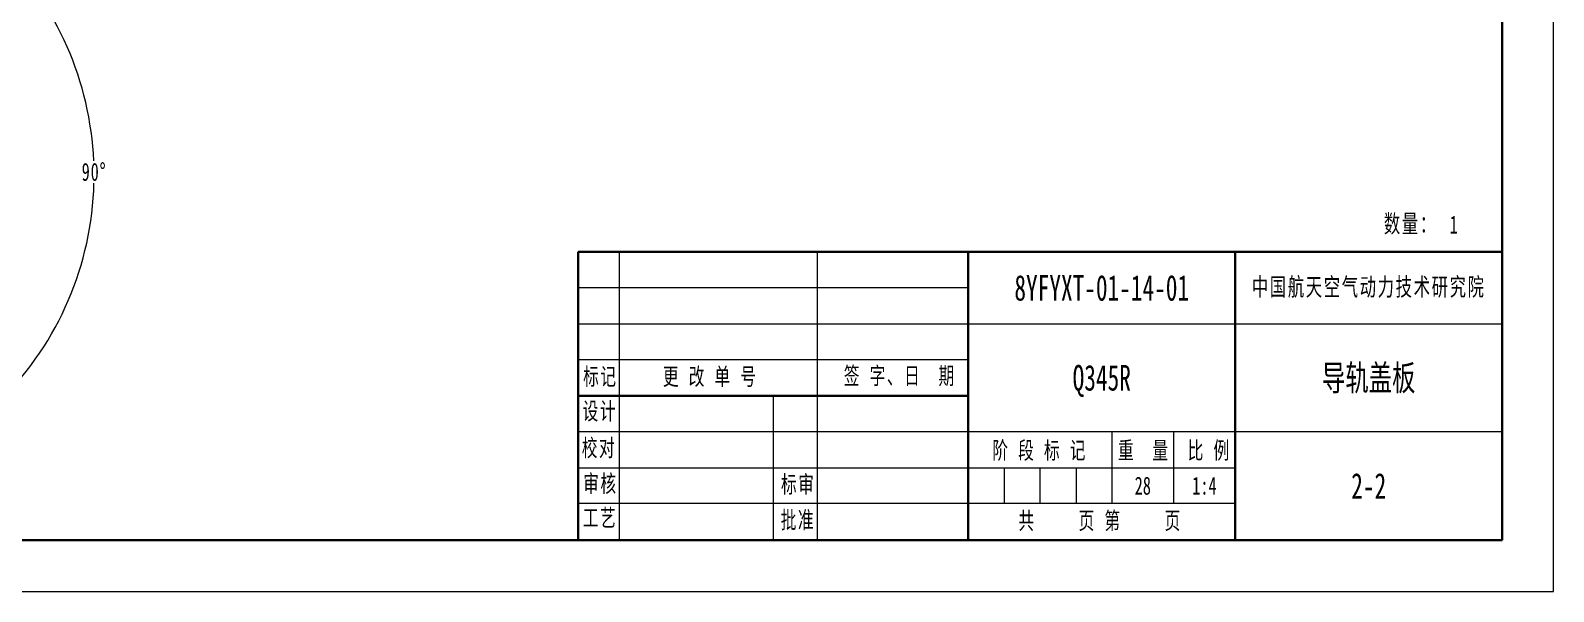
# Model space of a CAD drawing. Header units: millimetres. Extents: x -1112 to 2613, y -594 to 620.
# Drawn here: x -347 to 840, y -594 to -157 of the extents above; entities that cross this region are included whole.
import ezdxf
from ezdxf.enums import TextEntityAlignment as Align

# ---------------------------------------------------------------- set-up
doc = ezdxf.new("R2010")
doc.units = ezdxf.units.MM
doc.layers.get('0').update_dxf_attribs({"lineweight": 35})
for name, color, linetype, lineweight in [('尺寸线层', 3, 'Continuous', 18), ('粗实线层', 7, 'Continuous', 35), ('细实线层', 7, 'Continuous', 18)]:
    doc.layers.add(name, color=color, linetype=linetype, lineweight=lineweight)
doc.styles.add('标准', font='', dxfattribs={"width": 0.667})
doc.styles.get('标准').set_extended_font_data('宋体')
doc.dimstyles.new('标准', dxfattribs={"dimscale": 4, "dimtxt": 3.5, "dimasz": 4, "dimexe": 2, "dimexo": 0, "dimtad": 1, "dimdsep": 46, "dimtxsty": '标准', "dimblk": '_CAXARROW', "dimcen": 0, "dimdle": 8, "dimazin": 2, "dimtfac": 0.707107, "dimtdec": 3, "dimtmove": 2, "dimatfit": 3, "dimfxl": 1, "dimfrac": 2, "dimtolj": 1, "dimarcsym": 1})

# ---------------------------------------------------------------- blocks, each defined once
blk = doc.blocks.new('$CAXA_FRAME_13B17AC1$')
at = {"layer": '粗实线层'}
for p, q in [((200, -138.5), (200, 138.5)), ((-200, -138.5), (200, -138.5))]:
    blk.add_line(p, q, dxfattribs=at)
at = {"layer": '细实线层'}
for p, q in [((210, -148.5), (210, 148.5)), ((-210, -148.5), (210, -148.5))]:
    blk.add_line(p, q, dxfattribs=at)
blk = doc.blocks.new('*X60')
at = {"layer": '尺寸线层', "linetype": 'Continuous'}
for points in [[(-369.7, -94.7), (-360.2, -107.7), (-357.2, -105)], [(-369.7, -444.8), (-360.2, -431.7), (-357.2, -434.4)]]:
    blk.add_hatch(color=0, dxfattribs=at).paths.add_polyline_path(points, flags=0)
at = {"layer": '尺寸线层', "color": 0, "linetype": 'Continuous'}
for p, q in [((-447.7, -172.7), (-364, -89)), ((-456.9, -357.5), (-364, -450.4))]:
    blk.add_line(p, q, dxfattribs=at)
for start, end in [(2.5219, 45), (315, 358.5393)]:
    blk.add_arc((-544.7, -269.7), 247.6, start, end, dxfattribs=at)
at = {"layer": '尺寸线层', "color": 0, "insert": (-297.2, -267.4), "char_height": 14, "width": 37.936, "attachment_point": 5, "line_spacing_factor": 1.15057, "style": '标准'}
blk.add_mtext('\\T1.1;90%%D', dxfattribs=at)
blk = doc.blocks.new('_CAXARROW')
blk.add_hatch(color=0).paths.add_polyline_path([(0, 0), (-1, 0.125), (-1, -0.125)], flags=0)
blk = doc.blocks.new('$CAXA_TITLE_151E506F$')
at = {"layer": '粗实线层'}
for p, q in [((-180, 56.1), (0, 56.1)), ((-180, 56.1), (-180, 0)), ((-104, 0), (-104, 56.1)), ((-52, 56.1), (-52, 0)), ((0, 56.1), (0, 0)), ((-180, 28.1), (-104, 28.1)), ((-180, 0), (0, 0))]:
    blk.add_line(p, q, dxfattribs=at)
at = {"layer": '细实线层'}
for p, q in [((-172, 56.1), (-172, 0)), ((-133.41, 56.1), (-133.41, 0)), ((-104, 49.1), (-180, 49.1)), ((-180, 42.1), (0, 42.1)), ((-104, 35.1), (-180, 35.1)), ((-142, 28.05), (-142, 0)), ((0, 21.1), (-180, 21.1)), ((-76, 7.1), (-76, 21.1)), ((-64, 21.1), (-64, 7.1)), ((-180, 14.1), (-52, 14.1)), ((-97, 14.1), (-97, 7.1)), ((-90, 7.1), (-90, 14.1)), ((-83, 14.1), (-83, 7.1)), ((-52, 7.1), (-180, 7.1))]:
    blk.add_line(p, q, dxfattribs=at)
at = {"layer": '尺寸线层', "linetype": 'Continuous', "lineweight": 18, "line_spacing_factor": 1.162136, "style": '标准'}
for s, insert, char_height, width, attachment_point in [('\\T1.1;数量：', (-17.81, 61.4), 3.5, 15.3706, 5), ('\\T1.1;中国航天空气动力技术研究院', (-26, 49.1), 3.5, 52, 5), ('\\T1.1;标记', (-179.02, 29.82), 3.353, 9.4037, 7), ('\\T1.1;更 改 单 号', (-163.49, 29.79), 3.3528, 27.2817, 7), ('\\T1.1;签 字、日  期', (-128.24, 29.94), 3.3528, 32.3565, 7), ('\\T1.1;设计', (-179.12, 23.07), 3.353, 9.3663, 7), ('\\T1.1;校对', (-179.27, 15.92), 3.353, 9.4225, 7), ('\\T1.1;阶 段 标 记', (-99.31, 15.42), 3.3528, 27.2067, 7), ('\\T1.1;重  量', (-74.84, 15.56), 3.353, 14.7184, 7), ('\\T1.1;比 例', (-61.25, 15.43), 3.353, 11.3677, 7), ('\\T1.1;审核', (-179, 8.97), 3.353, 9.1226, 7), ('\\T1.1;标审', (-140.48, 8.83), 3.353, 9.2163, 7), ('\\T1.1;工艺', (-179.08, 2.45), 3.353, 9.2913, 7), ('\\T1.1;批准', (-140.53, 1.89), 3.353, 9.4412, 7), ('\\T1.1;共     页 第     页', (-94.23, 1.74), 3.3528, 48.353, 7)]:
    blk.add_mtext(s, dxfattribs=dict(at, insert=insert, char_height=char_height, width=width, attachment_point=attachment_point))
at = {"layer": '尺寸线层', "style": '标准', "width": 0.667}
blk.add_attdef('数量', text='', height=3.5, dxfattribs=at).set_placement((-10.24, 61.4), align=Align.MIDDLE_LEFT)
for tag, height, p in [('项目编号', 5, (-78, 49.1)), ('材料名称', 5, (-78, 31.6)), ('图纸名称', 5, (-26, 31.6)), ('重量', 3.5, (-70, 10.6)), ('比例', 3.5, (-58, 10.6)), ('图纸编号', 5, (-26, 10.55))]:
    blk.add_attdef(tag, text='', height=height, dxfattribs=at).set_placement(p, align=Align.MIDDLE_CENTER)

msp = doc.modelspace()

# ---------------------------------------------------------------- block references
at = {"layer": '粗实线层', "xscale": 4, "yscale": 4, "zscale": 4}
msp.add_blockref('$CAXA_FRAME_13B17AC1$', (0, 0), dxfattribs=at)
msp.add_blockref('$CAXA_TITLE_151E506F$', (800, -554), dxfattribs=at).add_auto_attribs({'项目编号': '8YFYXT-01-14-01', '材料名称': 'Q345R', '图纸名称': '导轨盖板', '图纸编号': '2-2', '重量': '28', '比例': '1:4', '数量': '1'})

# ---------------------------------------------------------------- dimensions: what is measured, and where the dimension line sits
at = {"layer": '尺寸线层'}
dim = msp.add_angular_dim_2l(base=(-297.164, -267.413), line1=((-544.716, -269.704), (-456.929, -357.491)), line2=((-544.716, -269.704), (-447.665, -172.654)), dimstyle='标准', override={"dimtad": 0, "dimtih": 1, "dimtoh": 1, "dimsah": 1, "dimtdec": 2, "dimtzin": 8}, dxfattribs=at)
dim.commit()
dim.dimension.update_dxf_attribs({"geometry": '*X60', "text_midpoint": (-297.164, -267.413), "dimtype": 162})

doc.saveas('drawing.dxf')
